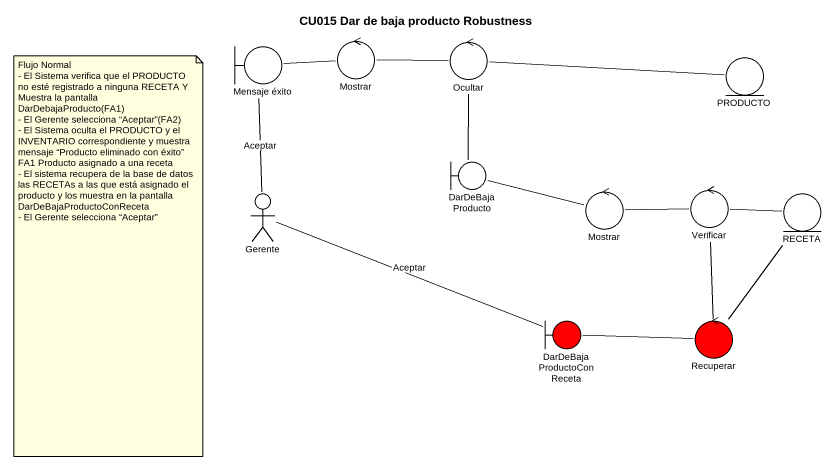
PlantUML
@startuml
title CU015 Dar de baja producto Robustness
boundary "Mensaje éxito" as Mensaje_éxito
control Mostrar
control Ocultar
entity PRODUCTO
boundary DarDeBajaProducto
actor Gerente
control "Mostrar" as Mostrar_2
control Verificar
entity RECETA
boundary DarDeBajaProductoConReceta #FF0000
control Recuperar #FF0000
Mostrar -left- Mensaje_éxito
Ocultar -left- Mostrar
Ocultar -right- PRODUCTO
DarDeBajaProducto -up- Ocultar
Gerente -up- Mensaje_éxito : Aceptar
Gerente -right- DarDeBajaProductoConReceta : Aceptar
Mostrar_2 -left- DarDeBajaProducto
Mostrar_2 -right- Verificar
Verificar -right- RECETA
Verificar -- Recuperar
Recuperar -up- RECETA
Recuperar -left- DarDeBajaProductoConReceta
note as N1
  Flujo Normal
  - El Sistema verifica que el PRODUCTO no esté registrado a ninguna RECETA Y Muestra la pantalla DarDebajaProducto(FA1)
  - El Gerente selecciona “Aceptar”(FA2)
  - El Sistema oculta el PRODUCTO y el INVENTARIO correspondiente y muestra mensaje “Producto eliminado con éxito”
  FA1 Producto asignado a una receta
  - El sistema recupera de la base de datos las RECETAs a las que está asignado el producto y los muestra en la pantalla DarDeBajaProductoConReceta
  - El Gerente selecciona “Aceptar”
end note
@enduml
